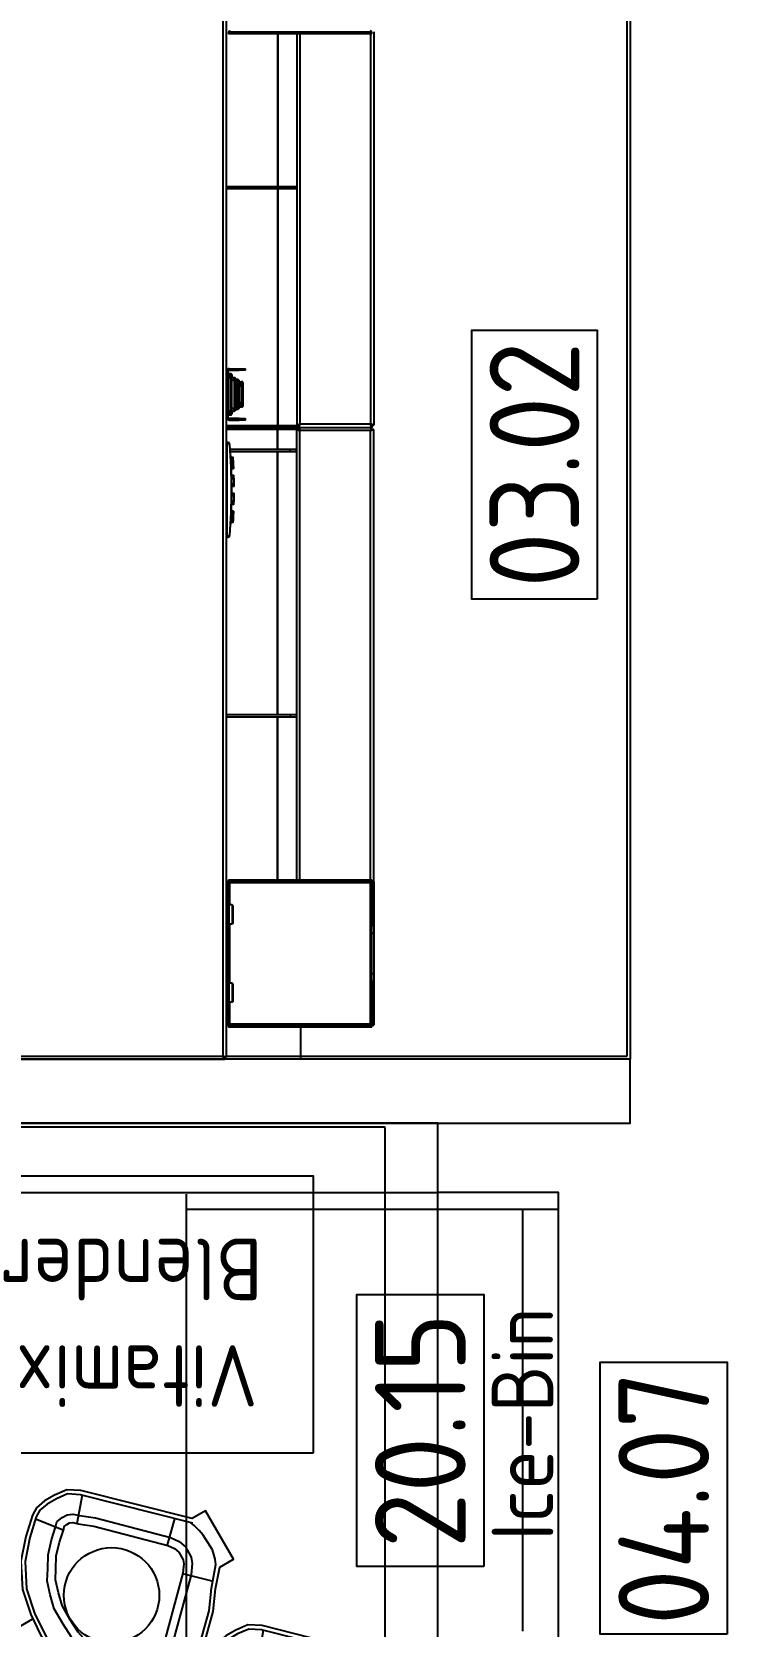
# Model space of a CAD drawing. Header units: inches. Extents: x 0 to 24647, y -6 to 17516.
# Drawn here: x 3824 to 4366, y 6448 to 7692 of the extents above; entities that cross this region are included whole.
import ezdxf
from ezdxf.enums import TextEntityAlignment as Align

# ---------------------------------------------------------------- set-up
doc = ezdxf.new("R2010")
doc.units = ezdxf.units.IN
doc.header["$MEASUREMENT"] = 0
doc.linetypes.add('GESTRICHELT', pattern=[0.75, 0.5, -0.25])
for name, color, linetype in [('200', 7, 'Continuous'), ('210', 2, 'Continuous'), ('230', 2, 'GESTRICHELT'), ('260G', 2, 'Continuous'), ('410P', 4, 'Continuous'), ('Approved', 51, 'Continuous')]:
    doc.layers.add(name, color=color, linetype=linetype)
doc.styles.add('ISO8', font='isocp2.shx')

# ---------------------------------------------------------------- blocks, each defined once
blk = doc.blocks.new('POS-G-A')
at = {"layer": '410P'}
blk.add_lwpolyline([(-105, -49), (-105, 49), (105, 49), (105, -49)], close=True, dxfattribs=at)
at = {"layer": '410P', "color": 3, "style": 'ISO8'}
blk.add_attdef('POS', text='', height=70, dxfattribs=at).set_placement((0, 0), align=Align.MIDDLE_CENTER)
blk = doc.blocks.new('A$C51405594')
at = {"layer": '200'}
for p, q in [((0, 999.9), (0, 316.2)), ((2.5, 997.4), (2.5, 317.4)), ((0, 256.8), (0, 316.2)), ((1.6, 316.2), (0, 316.2)), ((1.6, 316.4), (1.6, 316.8)), ((1.6, 314.9), (938.4, 314.9)), ((2.3, 317.3), (2.4, 317.3)), ((2.3, 314.9), (2.3, 256.8)), ((2.5, 317.4), (937.5, 317.4)), ((25, 311.9), (25, 313.4)), ((26.5, 313.4), (25, 313.4)), ((25, 311.9), (26.5, 311.9)), ((25, 201.9), (25, 311.9)), ((26.5, 314.9), (26.5, 313.4)), ((27.5, 313.4), (26.5, 313.4)), ((26.5, 313.4), (26.5, 311.9)), ((26.5, 311.9), (26.5, 201.9)), ((27.5, 313.4), (27.5, 314.9)), ((27.5, 313.4), (137.5, 313.4)), ((44.4, 312.4), (27.5, 312.4)), ((27.5, 312.4), (27.5, 202.4)), ((59.4, 312.9), (44.4, 312.9)), ((44.4, 310.4), (44.4, 312.9)), ((48.4, 312.9), (48.4, 313.4)), ((55.4, 312.9), (55.4, 313.4)), ((59.4, 310.4), (59.4, 312.9)), ((105.5, 312.4), (59.4, 312.4)), ((120.5, 312.9), (105.5, 312.9)), ((105.5, 310.4), (105.5, 312.9)), ((109.5, 312.9), (109.5, 313.4)), ((116.5, 312.9), (116.5, 313.4)), ((120.5, 310.4), (120.5, 312.9)), ((137.5, 312.4), (120.5, 312.4)), ((137.5, 314.9), (137.5, 313.4)), ((138.5, 313.4), (137.5, 313.4)), ((137.5, 202.4), (137.5, 312.4)), ((138.5, 313.4), (138.5, 314.9)), ((140, 313.4), (138.5, 313.4)), ((138.5, 311.9), (138.5, 313.4)), ((138.5, 311.9), (140, 311.9)), ((138.5, 201.9), (138.5, 311.9)), ((140, 313.4), (140, 311.9)), ((140, 311.9), (140, 201.9)), ((267, 265.1), (267, 314.9)), ((269, 314.9), (269, 265.1)), ((407.6, 314.4), (407.6, 314.9)), ((408.2, 314.4), (480.2, 314.4)), ((415.2, 311.7), (415.2, 311.9)), ((419, 311.5), (419, 309.9)), ((420, 309.9), (420, 311.5)), ((426.5, 311.2), (426.5, 309.5)), ((427.5, 309.5), (427.5, 311.1)), ((438.6, 311), (438.6, 311)), ((449.8, 311), (449.8, 311)), ((461, 311.1), (461, 309.5)), ((462, 309.5), (462, 311.2)), ((468.5, 311.5), (468.5, 309.9)), ((469.5, 309.9), (469.5, 311.5)), ((473.2, 311.9), (473.2, 311.7)), ((474, 265.5), (474, 311.9)), ((476, 312.1), (476, 265.5)), ((480.8, 314.4), (480.8, 314.9)), ((491.5, 314.9), (491.5, 275.1)), ((493, 314.9), (493, 274.7)), ((493, 314.9), (493, 274.7)), ((494.5, 314.9), (494.5, 275.1)), ((498.7, 312.7), (498.7, 304.9)), ((500, 312.7), (498.7, 312.7)), ((500, 304.9), (500, 312.7)), ((501, 314.9), (501, 313.7)), ((536.5, 313.7), (501, 313.7)), ((505.7, 312.9), (502.7, 312.9)), ((502.7, 312.9), (502.7, 311.4)), ((502.7, 311.4), (505.7, 311.4)), ((505.7, 313.7), (505.7, 312.9)), ((505.7, 311.4), (505.7, 312.9)), ((505.7, 312.9), (531.7, 312.9)), ((505.7, 311.4), (505.7, 310.7)), ((531.7, 311.4), (505.7, 311.4)), ((531.7, 312.9), (531.7, 313.7)), ((534.7, 312.9), (531.7, 312.9)), ((531.7, 312.9), (531.7, 311.4)), ((531.7, 311.4), (534.7, 311.4)), ((531.7, 310.7), (531.7, 311.4)), ((534.7, 311.4), (534.7, 312.9)), ((536.5, 313.7), (536.5, 314.9)), ((537.5, 312.7), (537.5, 304.9)), ((538.7, 312.7), (537.5, 312.7)), ((538.7, 312.7), (538.7, 304.9)), ((679, 265.5), (679, 314.9)), ((681, 314.9), (681, 265.5)), ((800, 311.9), (800, 313.4)), ((801.5, 313.4), (800, 313.4)), ((800, 311.9), (801.5, 311.9)), ((800, 201.9), (800, 311.9)), ((801.5, 313.4), (801.5, 311.9)), ((801.5, 311.9), (801.5, 201.9)), ((59.4, 310.4), (44.4, 310.4)), ((44.9, 309.9), (44.4, 310.4)), ((58.9, 309.9), (44.9, 309.9)), ((58.9, 309.9), (59.4, 310.4)), ((120.5, 310.4), (105.5, 310.4)), ((106, 309.9), (105.5, 310.4)), ((120, 309.9), (106, 309.9)), ((120, 309.9), (120.5, 310.4)), ((419.4, 309.6), (419.4, 309.6)), ((419.5, 309.6), (419.5, 309.6)), ((419.9, 309.6), (420, 309.9)), ((420.6, 309.6), (420.6, 309.5)), ((420.6, 309.6), (420.6, 309.5)), ((420.9, 309.6), (420.9, 309.5)), ((420.9, 309.6), (420.9, 309.5)), ((422.2, 309.5), (422.2, 309.4)), ((422.3, 309.5), (422.3, 309.4)), ((422.5, 309.5), (422.5, 309.4)), ((422.8, 309.5), (422.8, 309.4)), ((423.3, 309.4), (423.3, 309.4)), ((423.4, 309.4), (423.4, 309.4)), ((423.9, 309.4), (423.9, 309.3)), ((424.6, 309.4), (424.6, 309.3)), ((424.9, 309.4), (424.9, 309.3)), ((425.1, 309.4), (425.1, 309.3)), ((425.7, 309.3), (425.7, 309.3)), ((425.7, 309.3), (425.7, 309.3)), ((425.9, 309.3), (425.9, 309.3)), ((426.2, 309.3), (426.2, 309.2)), ((426.2, 309.2), (426.4, 309.2)), ((426.2, 309.2), (426.2, 309.2)), ((426.5, 309.5), (426.4, 309.3)), ((426.4, 309.3), (426.4, 309.2)), ((426.4, 309.3), (426.4, 309.2)), ((426.4, 309.2), (426.4, 309.2)), ((427, 309.3), (427, 309.2)), ((433, 310.9), (433, 309.3)), ((433.9, 309.1), (434, 309.3)), ((434, 309.3), (434, 310.9)), ((440.5, 309.2), (440.4, 309)), ((440.5, 310.8), (440.5, 309.2)), ((441.5, 309.2), (441.5, 310.8)), ((442.3, 310.9), (442.3, 311)), ((442.4, 310.9), (442.4, 311)), ((446, 310.9), (446, 311)), ((446.1, 310.9), (446.1, 311)), ((447, 310.8), (447, 309.2)), ((448, 309.2), (448, 310.8)), ((448, 309), (448, 309.2)), ((449.2, 309), (449.2, 308.9)), ((449.2, 308.9), (453.2, 308.9)), ((453.2, 309), (453.2, 308.9)), ((454.5, 310.9), (454.5, 309.3)), ((454.5, 309.3), (454.5, 309.1)), ((455.5, 309.3), (455.5, 310.9)), ((462, 309.3), (462, 309.5)), ((463.2, 309.4), (463.2, 309.3)), ((463.2, 309.3), (463.5, 309.3)), ((465.2, 309.4), (465.2, 309.4)), ((467.2, 309.5), (467.2, 309.5)), ((468.5, 309.9), (468.5, 309.6)), ((498.7, 299.9), (498.7, 304.9)), ((500, 304.9), (498.7, 304.9)), ((498.7, 299.9), (500, 299.9)), ((500, 304.9), (500, 299.9)), ((505.7, 310.7), (503.5, 310.7)), ((505.7, 310.7), (505.7, 308.8)), ((505.7, 310.7), (531.7, 310.7)), ((507.2, 307.6), (507.2, 306.2)), ((507.7, 308.8), (507.7, 310.7)), ((529.7, 308.8), (507.7, 308.8)), ((507.7, 308.8), (507.7, 307.6)), ((529.7, 307.6), (507.7, 307.6)), ((508.9, 304.8), (508.9, 303.3)), ((509, 302.4), (509, 303.1)), ((510.2, 305.9), (510.2, 307.6)), ((510.2, 305.9), (510.2, 304.8)), ((527.2, 305.9), (510.2, 305.9)), ((510.2, 304.8), (511, 304.8)), ((512, 304.5), (512, 304.8)), ((525.5, 304.8), (512, 304.8)), ((512, 304.5), (525.5, 304.5)), ((512, 303), (512, 304.5)), ((512, 303), (512, 302.8)), ((525.5, 303), (512, 303)), ((512, 302), (512, 302.8)), ((525.5, 302.8), (512, 302.8)), ((512, 301.8), (512, 302)), ((525.5, 302), (512, 302)), ((512, 301.8), (525.5, 301.8)), ((525.5, 304.5), (525.5, 304.8)), ((525.5, 304.5), (525.5, 303)), ((525.5, 303), (525.5, 302.8)), ((525.5, 302), (525.5, 302.8)), ((525.5, 302), (525.5, 301.8)), ((526.4, 304.8), (527.2, 304.8)), ((527.2, 307.6), (527.2, 305.9)), ((527.2, 304.8), (527.2, 305.9)), ((528.5, 302.4), (528.5, 303.1)), ((528.6, 304.8), (528.6, 303.3)), ((529.7, 310.7), (529.7, 308.8)), ((529.7, 307.6), (529.7, 308.8)), ((530.2, 306.2), (530.2, 307.6)), ((531.7, 308.8), (531.7, 310.7)), ((534, 310.7), (531.7, 310.7)), ((537.5, 299.9), (537.5, 304.9)), ((538.7, 304.9), (537.5, 304.9)), ((537.5, 299.9), (538.7, 299.9)), ((538.7, 304.9), (538.7, 299.9)), ((140, 275.1), (267, 275.1)), ((140, 274.7), (267, 274.7)), ((269, 275.1), (474, 275.1)), ((269, 274.7), (474, 274.7)), ((476, 275.1), (491.5, 275.1)), ((476, 274.7), (491.5, 274.7)), ((491.5, 275.1), (491.5, 274.7)), ((493, 274.7), (491.5, 274.7)), ((491.5, 274.7), (491.5, 259.9)), ((493, 273.7), (491.5, 273.7)), ((493, 274.7), (493, 273.7)), ((494.5, 274.7), (493, 274.7)), ((493, 274.7), (493, 273.7)), ((494.5, 273.7), (493, 273.7)), ((493, 273.7), (493, 258.5)), ((493, 273.7), (493, 258.5)), ((679, 275.1), (494.5, 275.1)), ((494.5, 275.1), (494.5, 274.7)), ((679, 274.7), (494.5, 274.7)), ((494.5, 274.7), (494.5, 259.9)), ((800, 275.1), (681, 275.1)), ((800, 274.7), (681, 274.7)), ((269, 265.1), (267, 265.1)), ((267, 260.1), (267, 265.1)), ((269, 265.1), (269, 260.1)), ((476, 265.5), (474, 265.5)), ((474, 260.3), (474, 265.5)), ((476, 265.5), (476, 260.3)), ((681, 265.5), (679, 265.5)), ((679, 260.3), (679, 265.5)), ((681, 265.5), (681, 260.3)), ((0, 256.8), (2.3, 256.8)), ((0, 0), (0, 256.8)), ((0, 256.8), (2.3, 256.8)), ((2.3, 256.8), (25, 256.8)), ((2.3, 256.8), (25, 256.8)), ((2.3, 256.8), (2.3, 2.3)), ((140, 260.1), (491.4, 260.1)), ((140, 257.6), (490.5, 257.6)), ((474, 260.1), (474, 260.3)), ((474, 260.3), (476, 260.3)), ((476, 260.3), (476, 260.1)), ((490.5, 202.5), (490.5, 257.6)), ((491.5, 258.5), (491.2, 258.5)), ((491.4, 260.1), (491.4, 258.6)), ((491.5, 259.9), (491.5, 258.5)), ((491.5, 258.5), (493, 258.5)), ((491.5, 258.5), (491.5, 258.5)), ((494.5, 258.5), (493, 258.5)), ((493, 258.5), (493, 201.6)), ((493, 258.5), (493, 201.6)), ((494.5, 259.9), (494.5, 258.5)), ((494.5, 258.5), (494.8, 258.5)), ((494.5, 258.5), (494.5, 258.5)), ((800, 260.1), (494.6, 260.1)), ((494.6, 260.1), (494.6, 258.6)), ((800, 257.6), (495.5, 257.6)), ((495.5, 202.5), (495.5, 257.6)), ((679, 260.1), (679, 260.3)), ((679, 260.3), (681, 260.3)), ((681, 260.3), (681, 260.1)), ((25, 201.5), (25, 201.9)), ((26.5, 201.9), (25, 201.9)), ((25, 201.5), (26.5, 201.5)), ((26.5, 201.9), (26.5, 201.5)), ((26.5, 201.4), (27.5, 201.4)), ((26.5, 201.4), (26.5, 199.9)), ((27.5, 199.9), (26.5, 199.9)), ((27.5, 202.4), (137.5, 202.4)), ((27.5, 199.9), (27.5, 201.4)), ((60.8, 201.4), (27.5, 201.4)), ((60.8, 199.9), (27.5, 199.9)), ((60.8, 201.4), (60.8, 199.9)), ((60.8, 201.4), (66.6, 201.4)), ((66.6, 199.9), (60.8, 199.9)), ((66.6, 199.9), (66.6, 201.4)), ((66.6, 201.4), (98.4, 201.4)), ((98.4, 199.9), (66.6, 199.9)), ((98.4, 201.4), (104.1, 201.4)), ((98.4, 201.4), (98.4, 199.9)), ((104.1, 199.9), (98.4, 199.9)), ((104.1, 199.9), (104.1, 201.4)), ((137.5, 201.4), (104.1, 201.4)), ((137.5, 199.9), (104.1, 199.9)), ((137.5, 201.4), (138.5, 201.4)), ((137.5, 201.4), (137.5, 199.9)), ((138.5, 199.9), (137.5, 199.9)), ((138.5, 201.5), (138.5, 201.9)), ((140, 201.9), (138.5, 201.9)), ((138.5, 201.5), (140, 201.5)), ((138.5, 199.9), (138.5, 201.4)), ((138.5, 200), (491.4, 200)), ((140, 202.5), (490.5, 202.5)), ((140, 201.9), (140, 201.5)), ((491.4, 201.5), (491.4, 200)), ((491.5, 201.6), (493, 201.6)), ((494.5, 201.6), (493, 201.6)), ((494.6, 201.5), (494.6, 200)), ((801.6, 200), (494.6, 200)), ((800, 202.5), (495.5, 202.5)), ((800, 201.5), (800, 201.9)), ((801.5, 201.9), (800, 201.9)), ((800, 201.5), (801.5, 201.5)), ((801.5, 201.9), (801.5, 201.5)), ((940, 0), (0, 0)), ((2.3, 2.3), (937.8, 2.3))]:
    blk.add_line(p, q, dxfattribs=at)
for centre, radius, start, end in [((416, 315.2), 8.83, 184.6754, 197.9444), ((416, 315.2), 7.83, 185.2744, 201.0227), ((444.2, 758.2), 447.3, 265.4465, 274.5535), ((444.2, 758.1), 447.3, 266.2825, 273.7175), ((444.2, 758.2), 447.3, 269.2885, 269.7569), ((444.2, 758.2), 447.3, 270.2438, 270.7122), ((472.4, 315.2), 7.83, 338.9773, 354.7256), ((472.4, 315.2), 8.83, 342.0556, 355.3246), ((501, 312.7), 2.25, 90, 180), ((501, 312.7), 1, 90, 180), ((503.5, 312.9), 0.75, 90, 180), ((503.5, 311.4), 0.75, 180, 270), ((534, 312.9), 0.75, 0, 90), ((534, 311.4), 0.75, 270, 0), ((536.5, 312.7), 2.25, 0, 90), ((536.5, 312.7), 1, 0, 90), ((419.2, 309.9), 0.25, 180, 266.8083), ((444.2, 758.2), 449.3, 266.8408, 266.8452), ((444.2, 758.2), 449.3, 266.9041, 267.7345), ((444.2, 758.2), 449, 266.9041, 267.7345), ((444.2, 758.2), 449.3, 267.2038, 267.2285), ((444.2, 758.2), 449.3, 267.2285, 267.2691), ((444.2, 758.2), 449.3, 267.2691, 267.3326), ((444.2, 758.2), 449.3, 267.3326, 267.3418), ((444.2, 758.2), 449.3, 267.4103, 267.5034), ((444.2, 758.2), 449.3, 267.5034, 267.5341), ((444.2, 758.2), 449.3, 267.6343, 267.6456), ((444.2, 758.2), 449.3, 267.6686, 267.6977), ((427.2, 309.5), 0.25, 267.8303, 0), ((433.2, 309.3), 0.25, 180, 268.5962), ((444.2, 758.2), 449.3, 268.692, 269.5215), ((444.2, 758.2), 449, 268.692, 269.5215), ((441.2, 309.2), 0.25, 269.6172, 0), ((444.2, 758.2), 447.3, 269.7654, 270.2338), ((447.2, 309.2), 0.25, 180, 270.3828), ((444.2, 758.2), 449, 270.4785, 271.308), ((444.2, 758.2), 449.3, 270.4785, 271.308), ((455.2, 309.3), 0.25, 271.4038, 0), ((461.2, 309.5), 0.25, 180, 272.1697), ((444.2, 758.2), 449, 272.2655, 273.0959), ((444.2, 758.2), 449.3, 272.2655, 273.0959), ((444.2, 758.2), 449.3, 272.4559, 272.6787), ((444.2, 758.2), 449.3, 272.6787, 272.9341), ((469.2, 309.9), 0.25, 273.1917, 0)]:
    blk.add_arc(centre, radius, start, end, dxfattribs=at)
for centre, major_axis, ratio, start_param, end_param in [((507.7, 308.8), (-2, 0), 0.021935, 0, 1.570796), ((510.2, 306.2), (-3, 0), 0.09327, 0, 1.570796), ((512, 304.9), (-3.1, 0), 0.118701, 0.169799, 1.137639), ((512, 303.3), (-3.1, 0), 0.118701, 0, 1.570796), ((512, 303.1), (-3, 0), 0.118701, 0.160077, 1.570796), ((512, 302.4), (-3, 0), 0.118701, 0, 1.570796), ((510.6, 304.5), (0.014, 0.25), 0.416771, 4.843345, 6.022934), ((525.5, 303.3), (3.1, 0), 0.118701, 4.712389, 6.283185), ((525.5, 303.1), (3, 0), 0.118701, 4.712389, 6.123108), ((525.5, 302.4), (3, 0), 0.118701, 4.712389, 6.283185), ((526.9, 304.5), (-0.014, 0.25), 0.416771, 0.260252, 1.43984), ((525.5, 304.9), (3.1, 0), 0.118701, 5.145546, 6.113248), ((527.2, 306.2), (-3, 0), 0.09327, 1.570796, 3.141593), ((529.7, 308.8), (-2, 0), 0.021935, 1.570796, 3.141593)]:
    blk.add_ellipse(centre, major_axis=major_axis, ratio=ratio, start_param=start_param, end_param=end_param, dxfattribs=at)
for points, knots in [([(0, 316.5), (0, 316.6), (0.1, 316.7), (0.3, 316.9), (0.5, 316.9), (1, 317.1), (1.3, 317.2), (1.9, 317.3), (2.2, 317.4), (2.5, 317.4)], [0, 0, 0, 0, 0.1028579, 0.1028579, 0.2056657, 0.2056657, 0.3084733, 0.3084733, 0.4041739, 0.4041739, 0.4041739, 0.4041739]), ([(1.5, 316.5), (1.4, 316.5), (0.9, 316.5), (0.4, 316.5), (0, 316.5)], [0.05, 0.05, 0.05, 0.05, 0.077324, 0.2, 0.2, 0.2, 0.2]), ([(2.5, 317.4), (2.4, 317.4), (2.2, 317.3), (1.9, 317.1), (1.8, 317), (1.6, 316.9), (1.6, 316.8), (1.5, 316.7), (1.5, 316.6), (1.5, 316.5)], [0, 0, 0, 0, 0.0519615, 0.0519615, 0.1039035, 0.1039035, 0.1427772, 0.1427772, 0.1816509, 0.1816509, 0.1816509, 0.1816509]), ([(1.6, 316.4), (1.7, 316.4), (1.8, 316.5), (1.9, 316.6), (2, 316.7), (2.2, 316.9), (2.2, 317), (2.4, 317.2), (2.4, 317.3), (2.5, 317.4)], [0, 0, 0, 0, 0.0519615, 0.0519615, 0.1039035, 0.1039035, 0.1427772, 0.1427772, 0.1816509, 0.1816509, 0.1816509, 0.1816509]), ([(2.5, 317.4), (2.4, 317.1), (2.3, 316.8), (2.2, 316.2), (2.1, 315.9), (2, 315.4), (1.9, 315.2), (1.7, 315), (1.7, 314.9), (1.6, 314.9)], [0, 0, 0, 0, 0.1028579, 0.1028579, 0.2056657, 0.2056657, 0.3084733, 0.3084733, 0.4041739, 0.4041739, 0.4041739, 0.4041739]), ([(1.6, 314.9), (1.6, 315.4), (1.6, 315.9), (1.6, 316.4), (1.6, 316.4)], [-0.2, -0.2, -0.2, -0.2, -0.077324, -0.05, -0.05, -0.05, -0.05]), ([(27.5, 312.4), (27.3, 312.5), (27.2, 312.6), (26.9, 312.8), (26.8, 312.9), (26.6, 313.1), (26.5, 313.2), (26.5, 313.3), (26.5, 313.4), (26.5, 313.4)], [0, 0, 0, 0, 0.0546692, 0.0546692, 0.1093187, 0.1093187, 0.1478201, 0.1478201, 0.1863216, 0.1863216, 0.1863216, 0.1863216]), ([(26.5, 313.4), (26.6, 313.4), (26.7, 313.4), (26.9, 313.3), (27, 313.2), (27.1, 313), (27.2, 312.9), (27.3, 312.7), (27.4, 312.6), (27.5, 312.4)], [0, 0, 0, 0, 0.0546692, 0.0546692, 0.1093187, 0.1093187, 0.1478201, 0.1478201, 0.1863216, 0.1863216, 0.1863216, 0.1863216]), ([(138.5, 313.4), (138.5, 313.3), (138.4, 313.2), (138.3, 313.1), (138.2, 313), (138, 312.8), (137.9, 312.7), (137.7, 312.6), (137.6, 312.5), (137.5, 312.4)], [0, 0, 0, 0, 0.0546692, 0.0546692, 0.1093187, 0.1093187, 0.1478201, 0.1478201, 0.1863216, 0.1863216, 0.1863216, 0.1863216]), ([(137.5, 312.4), (137.6, 312.6), (137.7, 312.8), (137.8, 313), (137.9, 313.2), (138.1, 313.3), (138.2, 313.4), (138.3, 313.4), (138.4, 313.4), (138.5, 313.4)], [0, 0, 0, 0, 0.0546692, 0.0546692, 0.1093187, 0.1093187, 0.1478201, 0.1478201, 0.1863216, 0.1863216, 0.1863216, 0.1863216]), ([(408.2, 314.4), (408.1, 314.4), (407.9, 314.4), (407.7, 314.4), (407.6, 314.4), (407.4, 314.4), (407.3, 314.4), (407.2, 314.4), (407.2, 314.4), (407.2, 314.4)], [0.4452807, 0.4452807, 0.4452807, 0.4452807, 0.4825033, 0.4825033, 0.5196348, 0.5196348, 0.5566795, 0.5566795, 0.5936611, 0.5936611, 0.5936611, 0.5936611]), ([(407.6, 312.4), (407.6, 312.4), (407.6, 312.4), (407.7, 312.4), (407.8, 312.4), (407.9, 312.4), (408, 312.4), (408.2, 312.4), (408.3, 312.4), (408.5, 312.4), (408.6, 312.4), (408.7, 312.4)], [0.5010989, 0.5010989, 0.5010989, 0.5010989, 0.5332716, 0.5332716, 0.5707133, 0.5707133, 0.6110814, 0.6110814, 0.638647, 0.638647, 0.6665997, 0.6665997, 0.6665997, 0.6665997]), ([(479.7, 312.4), (479.9, 312.4), (480, 312.4), (480.3, 312.4), (480.4, 312.4), (480.6, 312.4), (480.7, 312.4), (480.8, 312.4), (480.8, 312.4), (480.8, 312.4)], [0.6666235, 0.6666235, 0.6666235, 0.6666235, 0.7141518, 0.7141518, 0.7572364, 0.7572364, 0.7965079, 0.7965079, 0.8323002, 0.8323002, 0.8323002, 0.8323002]), ([(481.2, 314.4), (481.2, 314.4), (481.2, 314.4), (481.1, 314.4), (481, 314.4), (480.8, 314.4), (480.7, 314.4), (480.5, 314.4), (480.3, 314.4), (480.2, 314.4)], [0.5936611, 0.5936611, 0.5936611, 0.5936611, 0.6306426, 0.6306426, 0.6676874, 0.6676874, 0.7048189, 0.7048189, 0.7420414, 0.7420414, 0.7420414, 0.7420414]), ([(802.5, 312.4), (802.4, 312.5), (802.2, 312.6), (802, 312.8), (801.8, 312.9), (801.7, 313.1), (801.6, 313.2), (801.6, 313.3), (801.5, 313.4), (801.5, 313.4)], [0, 0, 0, 0, 0.0546692, 0.0546692, 0.1093187, 0.1093187, 0.1478201, 0.1478201, 0.1863216, 0.1863216, 0.1863216, 0.1863216]), ([(420, 309.9), (419.9, 309.9), (419.8, 309.9), (419.7, 309.9), (419.6, 309.9), (419.3, 309.9), (419.2, 309.9), (419.1, 309.9), (419, 309.9), (419, 309.9), (419, 309.9), (419, 309.9)], [0, 0, 0, 0, 0.0144987, 0.0144987, 0.0376967, 0.0376967, 0.067854, 0.067854, 0.1070586, 0.1070586, 0.1171418, 0.1171418, 0.1171418, 0.1171418]), ([(419.2, 309.6), (419.2, 309.6), (419.2, 309.6), (419.2, 309.6), (419.3, 309.6), (419.4, 309.6), (419.5, 309.6), (419.6, 309.6), (419.7, 309.6), (419.8, 309.6), (419.9, 309.6), (419.9, 309.6)], [-0.1171418, -0.1171418, -0.1171418, -0.1171418, -0.1070586, -0.1070586, -0.067854, -0.067854, -0.0376967, -0.0376967, -0.0144987, -0.0144987, 0, 0, 0, 0]), ([(419.5, 309.6), (419.5, 309.6), (419.5, 309.6), (419.5, 309.6), (419.6, 309.6), (419.7, 309.6), (419.7, 309.6), (419.9, 309.5), (420, 309.5), (420.1, 309.5), (420.2, 309.5), (420.3, 309.5), (420.4, 309.5), (420.5, 309.5), (420.5, 309.5), (420.6, 309.5), (420.6, 309.5), (420.6, 309.5)], [-0.1658624, -0.1658624, -0.1658624, -0.1658624, -0.1451462, -0.1451462, -0.1244299, -0.1244299, -0.10368, -0.10368, -0.08293, -0.08293, -0.0621812, -0.0621812, -0.0414323, -0.0414323, -0.0207161, -0.0207161, -0.0006583, -0.0006583, -0.0006583, -0.0006583]), ([(420.6, 309.5), (420.6, 309.5), (420.6, 309.5), (420.6, 309.5), (420.6, 309.5), (420.6, 309.5)], [-0.02581505, -0.02581505, -0.02581505, -0.02581505, -0.0225241, -0.0225241, 0, 0, 0, 0]), ([(420.9, 309.5), (421, 309.5), (421, 309.5), (421.1, 309.5), (421.2, 309.5), (421.4, 309.5), (421.5, 309.5), (421.6, 309.5), (421.7, 309.4), (421.9, 309.4), (421.9, 309.4), (422.1, 309.4), (422.1, 309.4), (422.2, 309.4), (422.2, 309.4), (422.2, 309.4)], [-0.1709288, -0.1709288, -0.1709288, -0.1709288, -0.1472798, -0.1472798, -0.122721, -0.122721, -0.0981621, -0.0981621, -0.0736046, -0.0736046, -0.0490471, -0.0490471, -0.0245236, -0.0245236, 0, 0, 0, 0]), ([(420.9, 309.5), (420.9, 309.5), (420.9, 309.5), (420.9, 309.5), (420.9, 309.5), (420.9, 309.5)], [0.28366521, 0.28366521, 0.28366521, 0.28366521, 0.31909914, 0.31909914, 0.32036297, 0.32036297, 0.32036297, 0.32036297]), ([(425.1, 309.3), (425.1, 309.3), (425.1, 309.3), (425.1, 309.3), (425.2, 309.3), (425.2, 309.3), (425.3, 309.3), (425.4, 309.3), (425.5, 309.3), (425.7, 309.3)], [-0.1049496, -0.1049496, -0.1049496, -0.1049496, -0.0950428, -0.0950428, -0.0727714, -0.0727714, -0.036488, -0.036488, 0, 0, 0, 0]), ([(425.7, 309.3), (425.8, 309.3), (425.8, 309.3), (425.8, 309.3), (425.9, 309.3), (425.9, 309.3)], [0.274951, 0.274951, 0.274951, 0.274951, 0.27979344, 0.27979344, 0.29298493, 0.29298493, 0.29298493, 0.29298493]), ([(426.4, 309.3), (426.5, 309.3), (426.5, 309.3), (426.7, 309.3), (426.8, 309.3), (427, 309.3), (427, 309.3), (427.1, 309.3), (427.2, 309.3), (427.2, 309.3), (427.2, 309.3), (427.2, 309.3)], [-0.1172563, -0.1172563, -0.1172563, -0.1172563, -0.1077913, -0.1077913, -0.0683184, -0.0683184, -0.0379547, -0.0379547, -0.014598, -0.014598, 0, 0, 0, 0]), ([(426.4, 309.2), (426.5, 309.2), (426.6, 309.2), (426.8, 309.2), (426.9, 309.2), (426.9, 309.2), (427, 309.2), (427, 309.2)], [-0.102525, -0.102525, -0.102525, -0.102525, -0.0696839, -0.0696839, -0.0348419, -0.0348419, 0, 0, 0, 0]), ([(427.5, 309.5), (427.5, 309.5), (427.4, 309.5), (427.4, 309.5), (427.4, 309.5), (427.3, 309.5), (427.2, 309.5), (426.9, 309.5), (426.8, 309.5), (426.5, 309.5), (426.5, 309.5), (426.5, 309.5)], [0, 0, 0, 0, 0.014598, 0.014598, 0.0379547, 0.0379547, 0.0683184, 0.0683184, 0.1077913, 0.1077913, 0.1172563, 0.1172563, 0.1172563, 0.1172563]), ([(434, 309.3), (433.9, 309.3), (433.8, 309.3), (433.7, 309.3), (433.6, 309.3), (433.3, 309.3), (433.2, 309.3), (433, 309.3), (433, 309.3), (433, 309.3), (433, 309.3), (433, 309.3)], [0, 0, 0, 0, 0.014713, 0.014713, 0.0382538, 0.0382538, 0.0688569, 0.0688569, 0.1086409, 0.1086409, 0.1170702, 0.1170702, 0.1170702, 0.1170702]), ([(433.2, 309.1), (433.2, 309.1), (433.2, 309.1), (433.2, 309.1), (433.3, 309.1), (433.4, 309.1), (433.5, 309.1), (433.6, 309.1), (433.7, 309.1), (433.8, 309.1), (433.9, 309.1), (433.9, 309.1)], [-0.1170702, -0.1170702, -0.1170702, -0.1170702, -0.1086409, -0.1086409, -0.0688569, -0.0688569, -0.0382538, -0.0382538, -0.014713, -0.014713, 0, 0, 0, 0]), ([(440.4, 309), (440.5, 309), (440.5, 309), (440.7, 309), (440.8, 309), (441, 309), (441.1, 309), (441.1, 309), (441.2, 309), (441.2, 309), (441.2, 309), (441.2, 309)], [-0.1172161, -0.1172161, -0.1172161, -0.1172161, -0.1077745, -0.1077745, -0.0683078, -0.0683078, -0.0379488, -0.0379488, -0.0145957, -0.0145957, 0, 0, 0, 0]), ([(441.5, 309.2), (441.5, 309.2), (441.4, 309.2), (441.4, 309.2), (441.4, 309.2), (441.3, 309.2), (441.2, 309.2), (440.9, 309.2), (440.8, 309.2), (440.5, 309.2), (440.5, 309.2), (440.5, 309.2)], [0, 0, 0, 0, 0.0145957, 0.0145957, 0.0379488, 0.0379488, 0.0683078, 0.0683078, 0.1077745, 0.1077745, 0.1172161, 0.1172161, 0.1172161, 0.1172161]), ([(448, 309.2), (447.9, 309.2), (447.8, 309.2), (447.6, 309.2), (447.5, 309.2), (447.3, 309.2), (447.2, 309.2), (447, 309.2), (447, 309.2), (447, 309.2)], [0, 0, 0, 0, 0.014839, 0.014839, 0.0385815, 0.0385815, 0.0694467, 0.0694467, 0.1170552, 0.1170552, 0.1170552, 0.1170552]), ([(447.2, 309), (447.2, 309), (447.3, 309), (447.4, 309), (447.5, 309), (447.7, 309), (447.7, 309), (447.9, 309), (447.9, 309), (448, 309)], [-0.1170552, -0.1170552, -0.1170552, -0.1170552, -0.0694467, -0.0694467, -0.0385815, -0.0385815, -0.014839, -0.014839, 0, 0, 0, 0]), ([(455.5, 309.3), (455.5, 309.3), (455.4, 309.3), (455.4, 309.3), (455.4, 309.3), (455.3, 309.3), (455.2, 309.3), (454.9, 309.3), (454.8, 309.3), (454.5, 309.3), (454.5, 309.3), (454.5, 309.3)], [0, 0, 0, 0, 0.0145971, 0.0145971, 0.0379525, 0.0379525, 0.0683144, 0.0683144, 0.107785, 0.107785, 0.1172296, 0.1172296, 0.1172296, 0.1172296]), ([(454.5, 309.1), (454.5, 309.1), (454.5, 309.1), (454.7, 309.1), (454.8, 309.1), (455, 309.1), (455.1, 309.1), (455.1, 309.1), (455.2, 309.1), (455.2, 309.1), (455.2, 309.1), (455.2, 309.1)], [-0.1172296, -0.1172296, -0.1172296, -0.1172296, -0.107785, -0.107785, -0.0683144, -0.0683144, -0.0379525, -0.0379525, -0.0145971, -0.0145971, 0, 0, 0, 0]), ([(462, 309.5), (461.9, 309.5), (461.8, 309.5), (461.7, 309.5), (461.6, 309.5), (461.3, 309.5), (461.2, 309.5), (461.1, 309.5), (461, 309.5), (461, 309.5), (461, 309.5), (461, 309.5)], [0, 0, 0, 0, 0.014556, 0.014556, 0.0378456, 0.0378456, 0.0681221, 0.0681221, 0.1074816, 0.1074816, 0.1170982, 0.1170982, 0.1170982, 0.1170982]), ([(461.2, 309.3), (461.2, 309.3), (461.2, 309.3), (461.2, 309.3), (461.3, 309.3), (461.4, 309.3), (461.5, 309.3), (461.7, 309.3), (461.7, 309.3), (461.9, 309.3), (461.9, 309.3), (462, 309.3)], [-0.1170982, -0.1170982, -0.1170982, -0.1170982, -0.1074816, -0.1074816, -0.0681221, -0.0681221, -0.0378456, -0.0378456, -0.014556, -0.014556, 0, 0, 0, 0]), ([(469.5, 309.9), (469.5, 309.9), (469.4, 309.9), (469.4, 309.9), (469.4, 309.9), (469.3, 309.9), (469.2, 309.9), (468.9, 309.9), (468.8, 309.9), (468.5, 309.9), (468.5, 309.9), (468.5, 309.9)], [0, 0, 0, 0, 0.0145889, 0.0145889, 0.0379311, 0.0379311, 0.068276, 0.068276, 0.1077244, 0.1077244, 0.1172996, 0.1172996, 0.1172996, 0.1172996]), ([(468.5, 309.6), (468.5, 309.6), (468.5, 309.6), (468.7, 309.6), (468.8, 309.6), (469, 309.6), (469.1, 309.6), (469.2, 309.6), (469.2, 309.6), (469.2, 309.6), (469.2, 309.6), (469.2, 309.6)], [-0.1172996, -0.1172996, -0.1172996, -0.1172996, -0.1077244, -0.1077244, -0.068276, -0.068276, -0.0379311, -0.0379311, -0.0145889, -0.0145889, 0, 0, 0, 0]), ([(507.7, 307.6), (507.7, 307.6), (507.6, 307.6), (507.4, 307.6), (507.3, 307.6), (507.1, 307.6), (507.1, 307.6), (506.9, 307.6), (506.9, 307.6), (506.8, 307.6), (506.7, 307.6), (506.6, 307.6), (506.6, 307.7), (506.4, 307.8), (506.3, 307.8), (506.2, 307.9), (506.1, 307.9), (506, 308.1), (506, 308.1), (505.9, 308.3), (505.8, 308.4), (505.8, 308.7), (505.7, 308.7), (505.7, 308.8)], [0, 0, 0, 0, 0.314159, 0.314159, 0.628319, 0.628319, 0.942478, 0.942478, 1.256637, 1.256637, 1.354704, 1.354704, 1.4631, 1.4631, 1.499438, 1.499438, 1.522427, 1.522427, 1.537937, 1.537937, 1.561753, 1.561753, 1.570796, 1.570796, 1.570796, 1.570796]), ([(507.2, 306.2), (507.2, 306), (507.3, 305.9), (507.3, 305.7), (507.4, 305.6), (507.5, 305.4), (507.6, 305.3), (507.8, 305.2), (507.8, 305.1), (508, 305), (508.1, 305), (508.3, 304.9), (508.4, 304.9), (508.6, 304.8), (508.8, 304.8), (509.1, 304.8), (509.3, 304.8), (509.7, 304.8), (509.9, 304.8), (510.1, 304.8), (510.2, 304.8), (510.2, 304.8)], [-1.570796, -1.570796, -1.570796, -1.570796, -1.532163, -1.532163, -1.489662, -1.489662, -1.434935, -1.434935, -1.358598, -1.358598, -1.248483, -1.248483, -1.02129, -1.02129, -0.70713, -0.70713, -0.392971, -0.392971, -0.078812, -0.078812, 0, 0, 0, 0]), ([(508.9, 303.3), (508.9, 303.3), (508.9, 303.3), (508.9, 303.2), (508.9, 303.2), (508.9, 303.2), (509, 303.2), (509, 303.1), (509, 303.1), (509, 303.1), (509, 303.1), (509, 303.1)], [0, 0, 0, 0, 0.0320155, 0.0320155, 0.0640309, 0.0640309, 0.0960464, 0.0960464, 0.1280618, 0.1280618, 0.1600773, 0.1600773, 0.1600773, 0.1600773]), ([(509, 302.4), (509, 302.3), (509, 302.3), (509, 302.2), (509.1, 302.2), (509.1, 302.1), (509.2, 302.1), (509.3, 302), (509.5, 302), (509.8, 301.9), (510, 301.9), (510.4, 301.9), (510.7, 301.9), (511.2, 301.8), (511.5, 301.8), (511.9, 301.8), (511.9, 301.8), (512, 301.8)], [6.283185, 6.283185, 6.283185, 6.283185, 6.340288, 6.340288, 6.407736, 6.407736, 6.529168, 6.529168, 6.843327, 6.843327, 7.157487, 7.157487, 7.471646, 7.471646, 7.785805, 7.785805, 7.853982, 7.853982, 7.853982, 7.853982]), ([(510.7, 304.5), (510.9, 304.5), (511.1, 304.5), (511.5, 304.5), (511.8, 304.5), (512, 304.5)], [0, 0, 0, 0, 0.0724217, 0.0724217, 0.1448633, 0.1448633, 0.1448633, 0.1448633]), ([(512, 304.8), (511.8, 304.8), (511.5, 304.8), (511.2, 304.8), (511.1, 304.8), (511, 304.8)], [-0.14486325, -0.14486325, -0.14486325, -0.14486325, -0.0724217, -0.0724217, -0.04877988, -0.04877988, -0.04877988, -0.04877988]), ([(526.4, 304.8), (526.4, 304.8), (526.3, 304.8), (526, 304.8), (525.7, 304.8), (525.5, 304.8)], [0.04877621, 0.04877621, 0.04877621, 0.04877621, 0.07243151, 0.07243151, 0.14486301, 0.14486301, 0.14486301, 0.14486301]), ([(525.5, 304.5), (525.7, 304.5), (525.9, 304.5), (526.4, 304.5), (526.6, 304.5), (526.8, 304.5)], [-0.144863, -0.144863, -0.144863, -0.144863, -0.0724315, -0.0724315, 0, 0, 0, 0]), ([(525.5, 301.8), (525.8, 301.8), (526.1, 301.8), (526.6, 301.8), (526.9, 301.9), (527.4, 301.9), (527.6, 301.9), (527.9, 302), (528.1, 302), (528.3, 302.1), (528.3, 302.1), (528.4, 302.2), (528.4, 302.2), (528.5, 302.3), (528.5, 302.3), (528.5, 302.4), (528.5, 302.4), (528.5, 302.4)], [1.570796, 1.570796, 1.570796, 1.570796, 1.884956, 1.884956, 2.199115, 2.199115, 2.513274, 2.513274, 2.827433, 2.827433, 2.984513, 2.984513, 3.063053, 3.063053, 3.141004, 3.141004, 3.141593, 3.141593, 3.141593, 3.141593]), ([(527.2, 304.8), (527.4, 304.8), (527.7, 304.8), (528, 304.8), (528.2, 304.8), (528.6, 304.8), (528.7, 304.8), (529, 304.9), (529.2, 304.9), (529.4, 305), (529.5, 305), (529.6, 305.1), (529.7, 305.1), (529.8, 305.3), (530, 305.4), (530.1, 305.7), (530.2, 305.8), (530.2, 306), (530.2, 306.1), (530.2, 306.2)], [0, 0, 0, 0, 0.314159, 0.314159, 0.628319, 0.628319, 0.942478, 0.942478, 1.256637, 1.256637, 1.363045, 1.363045, 1.416885, 1.416885, 1.500429, 1.500429, 1.551424, 1.551424, 1.570796, 1.570796, 1.570796, 1.570796]), ([(528.5, 303.1), (528.5, 303.1), (528.5, 303.1), (528.5, 303.1), (528.5, 303.1), (528.5, 303.2), (528.5, 303.2), (528.6, 303.2), (528.6, 303.2), (528.6, 303.3), (528.6, 303.3), (528.6, 303.3)], [2.9815154, 2.9815154, 2.9815154, 2.9815154, 3.0135308, 3.0135308, 3.0455463, 3.0455463, 3.0775617, 3.0775617, 3.1095772, 3.1095772, 3.1415927, 3.1415927, 3.1415927, 3.1415927]), ([(529.7, 307.6), (529.8, 307.6), (529.9, 307.6), (530.1, 307.6), (530.2, 307.6), (530.3, 307.6), (530.4, 307.6), (530.6, 307.6), (530.6, 307.6), (530.7, 307.6), (530.8, 307.6), (530.9, 307.6), (530.9, 307.7), (531.1, 307.8), (531.2, 307.8), (531.3, 307.9), (531.4, 307.9), (531.5, 308.1), (531.5, 308.1), (531.6, 308.3), (531.7, 308.4), (531.7, 308.7), (531.7, 308.7), (531.7, 308.8)], [0, 0, 0, 0, 0.314159, 0.314159, 0.628319, 0.628319, 0.942478, 0.942478, 1.256637, 1.256637, 1.354704, 1.354704, 1.4631, 1.4631, 1.499438, 1.499438, 1.522427, 1.522427, 1.537937, 1.537937, 1.561753, 1.561753, 1.570796, 1.570796, 1.570796, 1.570796]), ([(491.4, 260.1), (491.2, 260.1), (491, 259.6), (490.8, 258.8), (490.7, 258.4), (490.6, 258), (490.5, 257.6)], [-1, -1, -1, -1, -0.3161529, -0.3161529, -0.3161529, 0, 0, 0, 0]), ([(490.5, 257.6), (490.8, 258), (491, 258.5), (491.3, 258.6), (491.3, 258.6), (491.4, 258.6), (491.4, 258.6)], [0, 0, 0, 0, 0.859892, 0.859892, 0.859892, 1, 1, 1, 1]), ([(490.5, 257.6), (491, 257.8), (491.4, 258.1), (491.5, 258.4), (491.5, 258.4), (491.5, 258.5), (491.5, 258.5)], [0, 0, 0, 0, 0.859892, 0.859892, 0.859892, 1, 1, 1, 1]), ([(490.5, 257.6), (490.6, 257.6), (490.7, 257.7), (490.9, 257.8), (491, 257.8), (491.2, 258), (491.4, 258), (491.7, 258.2), (491.9, 258.2), (492.4, 258.3), (492.7, 258.3), (492.9, 258.4)], [-0.2620788, -0.2620788, -0.2620788, -0.2620788, -0.2280738, -0.2280738, -0.1955936, -0.1955936, -0.14486, -0.14486, -0.0807479, -0.0807479, 0, 0, 0, 0]), ([(492.9, 258.4), (492.7, 258.2), (492.3, 258), (491.7, 257.9), (491.3, 257.8), (490.9, 257.7), (490.5, 257.6)], [-0.8387511, -0.8387511, -0.8387511, -0.8387511, -0.3161529, -0.3161529, -0.3161529, 0, 0, 0, 0]), ([(495.5, 257.6), (495.4, 257.6), (495.3, 257.7), (495.1, 257.8), (495, 257.8), (494.8, 258), (494.6, 258), (494.3, 258.2), (494.1, 258.2), (493.6, 258.3), (493.3, 258.3), (493.1, 258.4)], [-0.2620788, -0.2620788, -0.2620788, -0.2620788, -0.2280738, -0.2280738, -0.1955936, -0.1955936, -0.14486, -0.14486, -0.0807479, -0.0807479, 0, 0, 0, 0]), ([(493.1, 258.4), (493.3, 258.2), (493.7, 258), (494.3, 257.9), (494.7, 257.8), (495.1, 257.7), (495.5, 257.6)], [-0.8387511, -0.8387511, -0.8387511, -0.8387511, -0.3161529, -0.3161529, -0.3161529, 0, 0, 0, 0]), ([(495.5, 257.6), (495.1, 257.8), (494.6, 258.1), (494.5, 258.4), (494.5, 258.4), (494.5, 258.5), (494.5, 258.5)], [0, 0, 0, 0, 0.859892, 0.859892, 0.859892, 1, 1, 1, 1]), ([(494.6, 260.1), (494.8, 260.1), (495, 259.6), (495.2, 258.8), (495.3, 258.4), (495.4, 258), (495.5, 257.6)], [-1, -1, -1, -1, -0.316153, -0.316153, -0.316153, 0, 0, 0, 0]), ([(495.5, 257.6), (495.2, 258), (495, 258.5), (494.7, 258.6), (494.7, 258.6), (494.6, 258.6), (494.6, 258.6)], [0, 0, 0, 0, 0.859892, 0.859892, 0.859892, 1, 1, 1, 1]), ([(27.5, 202.4), (27.4, 202.3), (27.3, 202.1), (27.1, 201.9), (27, 201.7), (26.8, 201.6), (26.7, 201.5), (26.6, 201.5), (26.5, 201.4), (26.5, 201.4)], [0, 0, 0, 0, 0.0546692, 0.0546692, 0.1093187, 0.1093187, 0.1478201, 0.1478201, 0.1863216, 0.1863216, 0.1863216, 0.1863216]), ([(26.5, 201.5), (26.5, 201.6), (26.5, 201.7), (26.6, 201.8), (26.7, 201.9), (26.9, 202.1), (27, 202.2), (27.2, 202.3), (27.4, 202.4), (27.5, 202.4)], [0, 0, 0, 0, 0.0546692, 0.0546692, 0.1093187, 0.1093187, 0.1478201, 0.1478201, 0.1863216, 0.1863216, 0.1863216, 0.1863216]), ([(137.5, 202.4), (137.6, 202.4), (137.8, 202.3), (138, 202.1), (138.2, 202), (138.3, 201.8), (138.4, 201.7), (138.4, 201.6), (138.5, 201.5), (138.5, 201.5)], [0, 0, 0, 0, 0.0546692, 0.0546692, 0.1093187, 0.1093187, 0.1478201, 0.1478201, 0.1863216, 0.1863216, 0.1863216, 0.1863216]), ([(138.5, 201.4), (138.4, 201.4), (138.3, 201.5), (138.1, 201.6), (138, 201.7), (137.8, 201.9), (137.7, 202), (137.6, 202.2), (137.5, 202.3), (137.5, 202.4)], [0, 0, 0, 0, 0.0546692, 0.0546692, 0.1093187, 0.1093187, 0.1478201, 0.1478201, 0.1863216, 0.1863216, 0.1863216, 0.1863216]), ([(490.5, 202.5), (490.6, 202.4), (490.6, 202.3), (490.7, 202.1), (490.8, 202), (490.9, 201.8), (491, 201.6), (491.1, 201.3), (491.1, 201.1), (491.2, 200.6), (491.3, 200.3), (491.3, 200.1)], [-0.2620788, -0.2620788, -0.2620788, -0.2620788, -0.2280738, -0.2280738, -0.1955936, -0.1955936, -0.14486, -0.14486, -0.0807479, -0.0807479, 0, 0, 0, 0]), ([(490.5, 202.5), (490.8, 202), (491, 201.6), (491.3, 201.5), (491.3, 201.5), (491.4, 201.5), (491.4, 201.5)], [0, 0, 0, 0, 0.859892, 0.859892, 0.859892, 1, 1, 1, 1]), ([(492.9, 201.7), (492.6, 201.7), (492.4, 201.8), (491.9, 201.9), (491.7, 201.9), (491.3, 202.1), (491.2, 202.1), (490.9, 202.3), (490.7, 202.4), (490.5, 202.5)], [-0.2617415, -0.2617415, -0.2617415, -0.2617415, -0.1770072, -0.1770072, -0.1141788, -0.1141788, -0.0633759, -0.0633759, 0, 0, 0, 0]), ([(490.5, 202.5), (491, 202.2), (491.4, 202), (491.5, 201.7), (491.5, 201.7), (491.5, 201.6), (491.5, 201.6)], [0, 0, 0, 0, 0.859892, 0.859892, 0.859892, 1, 1, 1, 1]), ([(491.3, 200.1), (491.1, 200.3), (491, 200.7), (490.8, 201.3), (490.7, 201.7), (490.6, 202.1), (490.5, 202.5)], [-0.8387511, -0.8387511, -0.8387511, -0.8387511, -0.3161529, -0.3161529, -0.3161529, 0, 0, 0, 0]), ([(492.9, 201.7), (492.7, 201.9), (492.3, 202), (491.7, 202.2), (491.3, 202.3), (490.9, 202.4), (490.5, 202.5)], [-0.8387511, -0.8387511, -0.8387511, -0.8387511, -0.3161529, -0.3161529, -0.3161529, 0, 0, 0, 0]), ([(493.1, 201.7), (493.4, 201.7), (493.6, 201.8), (494.1, 201.9), (494.3, 201.9), (494.7, 202.1), (494.8, 202.1), (495.1, 202.3), (495.3, 202.4), (495.5, 202.5)], [-0.2617415, -0.2617415, -0.2617415, -0.2617415, -0.1770072, -0.1770072, -0.1141788, -0.1141788, -0.0633759, -0.0633759, 0, 0, 0, 0]), ([(493.1, 201.7), (493.3, 201.9), (493.7, 202), (494.3, 202.2), (494.7, 202.3), (495.1, 202.4), (495.5, 202.5)], [-0.8387511, -0.8387511, -0.8387511, -0.8387511, -0.3161529, -0.3161529, -0.3161529, 0, 0, 0, 0]), ([(495.5, 202.5), (495.1, 202.2), (494.6, 202), (494.5, 201.7), (494.5, 201.7), (494.5, 201.6), (494.5, 201.6)], [0, 0, 0, 0, 0.859892, 0.859892, 0.859892, 1, 1, 1, 1]), ([(495.5, 202.5), (495.2, 202), (495, 201.6), (494.7, 201.5), (494.7, 201.5), (494.6, 201.5), (494.6, 201.5)], [0, 0, 0, 0, 0.859892, 0.859892, 0.859892, 1, 1, 1, 1]), ([(495.5, 202.5), (495.4, 202.4), (495.4, 202.3), (495.3, 202.1), (495.2, 202), (495.1, 201.8), (495, 201.6), (494.9, 201.3), (494.9, 201.1), (494.8, 200.6), (494.7, 200.3), (494.7, 200.1)], [-0.2620788, -0.2620788, -0.2620788, -0.2620788, -0.2280738, -0.2280738, -0.1955936, -0.1955936, -0.14486, -0.14486, -0.0807479, -0.0807479, 0, 0, 0, 0]), ([(494.7, 200.1), (494.9, 200.3), (495, 200.7), (495.2, 201.3), (495.3, 201.7), (495.4, 202.1), (495.5, 202.5)], [-0.8387511, -0.8387511, -0.8387511, -0.8387511, -0.3161529, -0.3161529, -0.3161529, 0, 0, 0, 0]), ([(801.5, 201.5), (801.5, 201.6), (801.6, 201.7), (801.7, 201.8), (801.8, 201.9), (802, 202.1), (802.1, 202.2), (802.3, 202.3), (802.4, 202.4), (802.5, 202.4)], [0, 0, 0, 0, 0.0546692, 0.0546692, 0.1093187, 0.1093187, 0.1478201, 0.1478201, 0.1863216, 0.1863216, 0.1863216, 0.1863216])]:
    blk.add_open_spline(points, degree=3, knots=knots, dxfattribs=at)
for points in [[(491.5, 259.9), (491.5, 260), (491.5, 260.1), (491.4, 260.1)], [(491.4, 258.6), (491.5, 258.6), (491.5, 258.6), (491.5, 258.5)], [(493, 258.5), (493, 258.5), (493, 258.4), (492.9, 258.4)], [(493, 258.5), (493, 258.5), (493, 258.4), (493.1, 258.4)], [(494.5, 259.9), (494.5, 260), (494.5, 260.1), (494.6, 260.1)], [(494.6, 258.6), (494.5, 258.6), (494.5, 258.6), (494.5, 258.5)], [(491.4, 200), (491.4, 200), (491.3, 200), (491.3, 200.1)], [(493, 201.6), (493, 201.6), (493, 201.7), (492.9, 201.7)], [(493, 201.6), (493, 201.6), (493, 201.7), (493.1, 201.7)], [(494.6, 200), (494.6, 200), (494.7, 200), (494.7, 200.1)]]:
    blk.add_open_spline(points, degree=3, dxfattribs=at)
at = {"layer": '410P'}
ref = blk.add_blockref('POS-G-A', (463.9, 74.6), dxfattribs=at)
ref.add_attrib('POS', '03.02', dxfattribs={"color": 3, "height": 70, "style": 'ISO8'}).set_placement((463.9, 74.6), align=Align.MIDDLE_CENTER)
blk = doc.blocks.new('A$C455C4762')
at = {"layer": '260G'}
blk.add_lwpolyline([(0, 0), (216, 0), (216, 295), (0, 295)], close=True, dxfattribs=at)
at = {"layer": '210', "color": 4, "style": 'ISO8'}
for s, p in [('Blender', (167.2, 39.8)), ('Vitamix', (84.1, 43.6))]:
    blk.add_text(s, height=48, rotation=90, dxfattribs=at).set_placement(p)
blk = doc.blocks.new('A$C74C54691')
at = {"layer": '260G'}
for p, q in [((73.2, 201.1), (73.2, 159.8)), ((105.4, 201.1), (105.4, 158.8)), ((9.1, 117.6), (25.5, 105)), ((153.4, 103.8), (171.7, 118.1)), ((8.6, 76.8), (25.7, 91)), ((152.6, 91.5), (169.8, 77)), ((61, 22.9), (77.3, 39.9)), ((102.8, 39), (117.6, 23.8)), ((70.7, 13.9), (74.7, 12.4)), ((100.2, 11.9), (105.5, 13.4)), ((105.5, 13.4), (108.7, 14.7)), ((74.7, 12.4), (82.1, 10.5)), ((82.1, 10.5), (88.8, 10.7)), ((88.8, 10.7), (95.4, 11.1)), ((95.4, 11.1), (100.2, 11.9))]:
    blk.add_line(p, q, dxfattribs=at)
for points in [[(111, 0), (111, 0), (111, 12.1), (173.3, 76.2), (179.3, 85.5), (180.5, 95.8), (180.5, 104.8), (179, 112.9), (175.6, 118.6), (163.7, 131.3), (149, 144.3), (129.2, 154.4), (109, 158.5), (91.7, 159.9), (75.8, 160.2), (59.9, 157.9), (43.6, 151.6), (27.7, 140.6), (16.2, 131.1), (5.8, 119.5), (0.9, 110), (0, 101.6), (0.9, 90.4), (2, 82.9), (5.5, 73.6), (11.3, 65.8), (19.4, 55.1), (25.7, 48.8), (39.9, 34.1), (54.4, 23.7), (67.4, 12.4), (67.4, 0), (111, 0)], [(107.8, 13.4), (170.7, 78.2), (176.2, 86.6), (177.3, 96), (177.3, 104.5), (176, 111.7), (173, 116.7), (161.5, 129), (147.2, 141.7), (128.1, 151.4), (108.6, 155.3), (91.5, 156.7), (76, 157), (60.8, 154.8), (46.2, 148.7), (29.7, 138), (18.4, 128.7), (8.5, 117.7), (4, 109), (3.2, 101.6), (4.1, 90.7), (5.2, 83.7), (8.4, 75.2), (13.8, 67.8), (21.8, 57.3), (28, 51.1), (42, 36.5), (56.5, 26.2), (70.7, 13.9)], [(19.5, 108.8), (32, 120.3), (39.2, 125.6), (49.1, 131.4), (58.1, 135.2), (68, 137.8), (77.8, 139.8), (89.9, 140.4), (103.8, 140.4), (114.8, 137.6), (125.5, 134.2), (133.4, 129.2), (142.8, 123.5), (151.5, 115.3), (158.5, 107.6), (161.5, 104.8), (162.5, 99.4), (162.3, 95), (160.5, 90.7), (156.9, 86.9), (149.2, 77.2), (106.6, 34), (100.6, 29.7), (94.5, 27.7), (85.3, 27.7), (80.6, 29.7), (73.4, 34.6), (21.1, 87.3), (17.9, 92.3), (17.1, 98), (17.7, 103.8), (19.5, 108.8)]]:
    blk.add_lwpolyline(points, dxfattribs=at)
blk.add_lwpolyline([(25.1, 105.1), (36.2, 115.3), (42.9, 120.3), (52.2, 125.7), (60.2, 129.1), (69.5, 131.5), (78.6, 133.3), (90.1, 133.9), (103, 133.9), (113, 131.4), (122.8, 128.3), (129.9, 123.8), (138.7, 118.4), (146.9, 110.8), (153.9, 103), (155.5, 101.5), (156, 99), (155.9, 96.5), (155, 94.2), (152, 91.1), (144.3, 81.4), (102.3, 38.9), (97.7, 35.5), (93.5, 34.1), (86.6, 34.1), (83.7, 35.4), (77.6, 39.6), (26.2, 91.3), (24.1, 94.6), (23.6, 98.1), (24.1, 102.3)], close=True, dxfattribs=at)
blk.add_circle((90.6, 96.4), 37.2, dxfattribs=at)
for centre, start, end in [((89.3, 185.8), 43.5764, 136.4236), ((89.3, 216.4), 223.5764, 316.4236), ((89.3, 185.8), 314.3833, 316.4236)]:
    blk.add_arc(centre, 22.2, start, end, dxfattribs=at)
blk = doc.blocks.new('POS_G')
at = {"layer": '410P'}
blk.add_lwpolyline([(-106.1, -49.5), (-106.1, 49.5), (106.1, 49.5), (106.1, -49.5)], close=True, dxfattribs=at)
at = {"layer": '410P', "color": 3, "style": 'ISO8'}
blk.add_attdef('POS', text='', height=70.7, dxfattribs=at).set_placement((0, 0), align=Align.MIDDLE)
blk = doc.blocks.new('A$C29CC2020')
at = {"layer": '200'}
blk.add_lwpolyline([(0, 0), (585, 0), (585, 850), (0, 850)], close=True, dxfattribs=at)
at = {"layer": '230'}
blk.add_lwpolyline([(3, 41), (582, 41), (582, 692), (3, 692)], close=True, dxfattribs=at)
blk = doc.blocks.new('A$C5DA75FCA')
at = {"layer": '200'}
for p, q in [((342.3, 94), (342.3, 0)), ((12.9, 27.6), (342.3, 27.6))]:
    blk.add_line(p, q, dxfattribs=at)
blk.add_lwpolyline([(0, 94), (0, 0), (355.2, 0), (355.2, 94)], dxfattribs=at)
at = {"layer": '230'}
for p, q in [((353.9, 290.4), (1.4, 290.4)), ((342.3, 290.4), (342.3, 94))]:
    blk.add_line(p, q, dxfattribs=at)
blk.add_lwpolyline([(0, 94), (0, 634.3), (355.2, 634.3), (355.2, 94)], dxfattribs=at)
at = {"insert": (83.6, 52), "char_height": 48, "width": 191.82, "attachment_point": 1, "style": 'ISO8'}
blk.add_mtext('{\\C4;Ice-Bin}', dxfattribs=at)
blk = doc.blocks.new('A$C22A94C02')
at = {"layer": '200'}
for name, p in [('A$C29CC2020', (0, 225.6)), ('A$C5DA75FCA', (175.8, 131.6))]:
    blk.add_blockref(name, p, dxfattribs=at)
at = {"layer": '200', "rotation": 29.99999999999996}
for p in [(186.5, 351.3), (81.1, 210)]:
    blk.add_blockref('A$C74C54691', p, dxfattribs=at)
at = {"layer": '230'}
blk.add_blockref('A$C455C4762', (327.8, 322.6), dxfattribs=at)
at = {"layer": '410P', "linetype": 'GESTRICHELT'}
for p, values in [((345.3, 239.3), {'POS': '20.15'}), ((292.5, 49.5), {'POS': '04.07'})]:
    blk.add_blockref('POS_G', p, dxfattribs=at).add_auto_attribs(values)
blk = doc.blocks.new('A$C73E81AAF')
at = {"layer": '200'}
blk.add_blockref('A$C22A94C02', (0, 0), dxfattribs=at)

msp = doc.modelspace()

# ---------------------------------------------------------------- linework, layer by layer
at = {"layer": 'Approved'}
msp.add_lwpolyline([(3290.2, 6840.5), (4290.2, 6840.5), (4290.2, 6890.5), (3290.2, 6890.5)], close=True, dxfattribs=at)

# ---------------------------------------------------------------- block references
at = {"layer": '200'}
for name, p, rotation in [('A$C51405594', (4290.2, 6890.5), 90.00000000000003), ('A$C73E81AAF', (4365.8, 6255.5), 89.9999999999827)]:
    msp.add_blockref(name, p, dxfattribs=dict(at, rotation=rotation))

doc.saveas('drawing.dxf')
